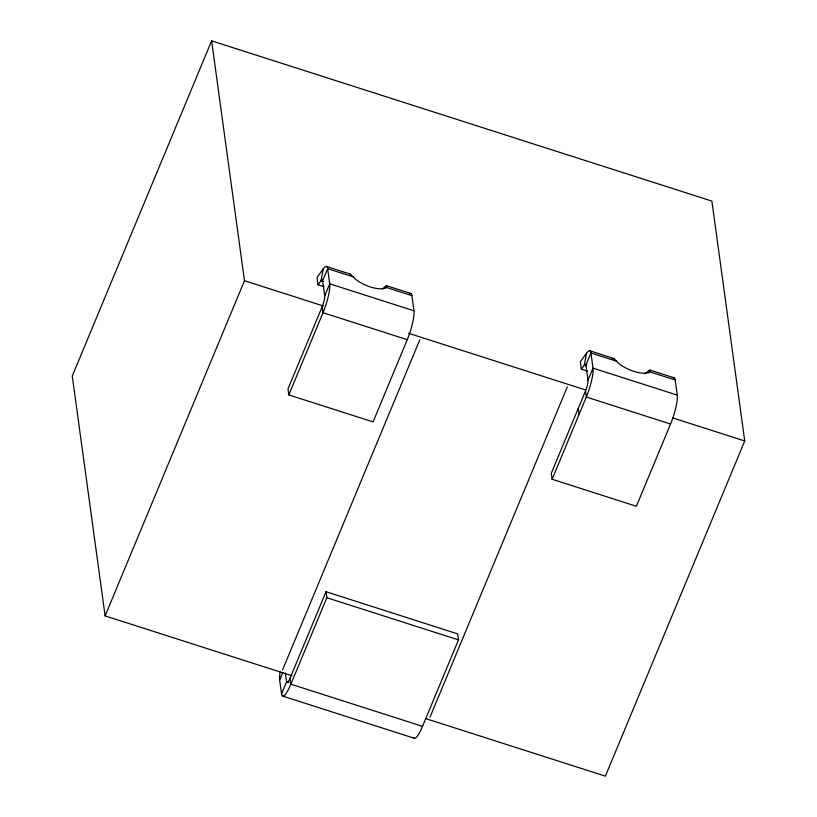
<?xml version="1.0" encoding="UTF-8"?>
<svg xmlns="http://www.w3.org/2000/svg" width="817" height="817" viewBox="0 0 817 817"><rect width="100%" height="100%" fill="white"/><g stroke="black" fill="none" stroke-linecap="round" stroke-linejoin="round"><path stroke-width="1.23" d="M324.706 295.866L322.623 280.711L327.637 268.65L329.721 283.805L324.706 295.866A8.466 1.695 -72.2 0 1 322.184 306.702L287.993 388.933L288.82 394.938L373.073 421.919L407.264 339.678A22.58 4.534 -72.2 0 0 413.974 310.797L411.891 295.642L386.461 287.492A19.751 7.486 22.6 0 1 370.428 286.981A19.751 7.486 22.6 0 1 353.067 276.8L327.637 268.65A22.58 4.534 -72.2 0 0 323.266 268.844L320.989 280.782L318.048 284.816L323.93 286.706M588.005 380.201L585.922 365.046L590.936 352.985L593.009 368.15L588.005 380.201A8.466 1.695 -72.2 0 1 585.483 391.037L551.291 473.278L552.118 479.273L636.372 506.264L670.563 424.023A22.58 4.534 -72.2 0 0 677.273 395.132L675.189 379.976L649.76 371.837A19.751 7.486 22.6 0 1 633.726 371.327A19.751 7.486 22.6 0 1 616.365 361.134L590.936 352.985A22.58 4.534 -72.2 0 0 586.565 353.179L584.288 365.117L581.336 369.161L587.229 371.041M385.154 288.564L385.798 286.154L386.615 285.756L410.849 293.456M648.453 372.899L649.086 370.499L649.913 370.091L674.148 377.801M425.677 718.582L605.377 776.15L744.736 440.966L711.883 201.094L211.623 40.85L72.264 376.034L105.117 615.906L292.108 675.802M105.117 615.906L244.477 280.721L211.623 40.85M288.82 394.938L323.011 312.697A22.58 4.534 -72.2 0 0 329.721 283.805L413.974 310.797M282.529 670.001L419.887 339.637M413.606 737.567A22.58 4.534 -72.2 0 0 422.532 726.364L458.48 639.895L457.663 633.89L326.014 591.722L326.831 597.717L290.883 684.197A22.58 4.534 -72.2 0 1 281.548 693.888L279.659 680.101L282.845 672.422M281.548 693.888L286.563 681.838A8.466 1.695 -72.2 0 0 290.055 678.202L326.014 591.722M429.977 717.234L567.325 386.87M552.118 479.273L586.31 397.031A22.58 4.534 -72.2 0 0 593.009 368.15L677.273 395.132M386.461 287.492L386.615 285.756M649.76 371.837L649.913 370.091M323.266 268.844L317.027 277.402L318.048 284.816M586.565 353.179L580.325 361.747L581.336 369.161M612.229 358.694L614.18 358.643L616.365 361.134M349.88 274.022L353.067 276.8M323.389 281.548L320.989 280.782A8.466 1.695 -72.2 0 1 322.623 280.711M586.688 365.883L584.288 365.117A8.466 1.695 -72.2 0 1 585.922 365.046M244.477 280.721L323.399 305.997M408.398 333.224L585.677 390.005M673.106 418.018L744.736 440.966M407.264 339.678L323.011 312.697L322.184 306.702M670.563 424.023L586.31 397.031L585.483 391.037M326.831 597.717L458.48 639.895M288.973 682.603L286.563 681.838L285.358 673.055M422.532 726.364L290.883 684.197L290.055 678.202M282.662 696.094L414.311 738.262M589.894 350.81L614.18 358.643M326.596 266.475L350.881 274.308M578.283 408.367L579.1 414.362M646.809 372.409A21.201 2.114 -51.7 0 1 649.117 370.458M646.778 372.46A19.751 10.039 10.8 0 1 644.531 373.767M385.828 286.113A21.201 2.114 -51.7 0 0 383.52 288.054A19.751 10.039 10.8 0 1 382.427 288.82M409.409 293.803A22.58 4.534 -72.2 0 1 411.891 295.642M279.659 680.101A22.58 4.534 -72.2 0 1 280.251 671.645M673.239 377.842A22.58 4.534 -72.2 0 1 675.189 379.976"/></g></svg>
